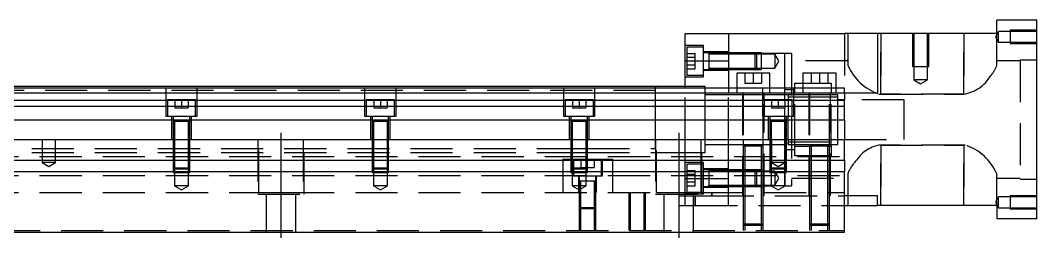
# Model space of a CAD drawing. Extents: x -20 to 921, y -287 to 102.
# Drawn here: x 451.4 to 758, y -234.8 to -168.8 of the extents above; entities that cross this region are included whole.
import ezdxf

# ---------------------------------------------------------------- set-up
doc = ezdxf.new("R2010")
doc.units = 0
doc.linetypes.add('CENTER', pattern=[50.8, 31.75, -6.35, 6.35, -6.35])
doc.linetypes.add('DASHED', pattern=[19.05, 12.7, -6.35])
doc.layers.get('0').update_dxf_attribs({"linetype": 'CONTINUOUS'})
doc.layers.add('CENTER', color=1, linetype='CENTER')

msp = doc.modelspace()

# ---------------------------------------------------------------- linework, layer by layer
at = {"color": 7, "linetype": 'CONTINUOUS'}
for p, q in [((746, -172.77), (746, -168.77)), ((758, -168.77), (746, -168.77)), ((758, -228.77), (758, -168.77)), ((652, -172.77), (665, -172.77)), ((652, -180.98658), (652, -172.77)), ((665, -172.77), (665, -189.27)), ((665, -172.77), (700, -172.77)), ((710, -172.77), (700, -172.77)), ((710, -172.77), (710, -190.77)), ((746, -172.77), (710, -172.77)), ((659.1, -178.592326), (659.1, -178.99233)), ((652, -180.98658), (665, -180.98658)), ((652, -189.27), (652, -180.98658)), ((659.1, -180.950286), (659.1, -181.234376)), ((677.5, -184.77), (667.5, -184.77)), ((667.5, -184.77), (667.5, -189.27)), ((677.5, -189.27), (677.5, -184.77)), ((697.5, -184.77), (687.5, -184.77)), ((687.5, -184.77), (687.5, -189.27)), ((697.5, -189.27), (697.5, -184.77)), ((643, -188.77), (424.5, -188.77)), ((700, -189.27), (424.5, -189.27)), ((643, -188.77), (642.995, -188.77)), ((643, -188.769994), (643, -189.27)), ((643, -188.770502), (643, -188.77)), ((652, -188.77), (643, -188.77)), ((643.005, -188.77), (643, -188.77)), ((643, -189.267168), (643, -188.770502)), ((700, -190.809608), (700, -189.27)), ((700, -190.809608), (424.5, -190.809608)), ((424.5, -192.930392), (700, -192.930392)), ((683, -191.269994), (683, -192.02)), ((710, -190.77), (700, -190.77)), ((700, -190.809608), (700, -192.930392)), ((700, -194.840532), (700, -192.930392)), ((700, -194.840532), (424.5, -194.840532)), ((700, -198.951934), (700, -194.840532)), ((700, -198.951934), (424.5, -198.951934)), ((700, -198.951934), (700, -204.77)), ((0, -204.77), (700, -204.77)), ((700, -211.07), (700, -204.77)), ((0, -211.07), (700, -211.07)), ((700, -211.07), (700, -214.47)), ((0, -214.47), (700, -214.47)), ((659.1, -213.947664), (659.1, -213.948522)), ((659.1, -213.948522), (659.1, -214.47)), ((670, -214.34767), (669.5, -214.34767)), ((700, -232.77), (700, -214.47)), ((659.1, -216.297638), (659.1, -216.57851)), ((659.1, -218.214666), (659.1, -218.947674)), ((669.5, -218.54767), (670, -218.54767)), ((710, -221.77), (700, -221.77)), ((710, -224.77), (710, -221.77)), ((700, -224.77), (710, -224.77)), ((746, -224.77), (710, -224.77)), ((746, -224.77), (746, -228.77)), ((758, -228.77), (746, -228.77)), ((0, -232.77), (700, -232.77))]:
    msp.add_line(p, q, dxfattribs=at)
at = {"color": 3, "linetype": 'DASHED'}
for p, q in [((700, -172.77), (700, -189.27)), ((701, -172.77), (701, -182.064836)), ((711, -191.084786), (711, -172.77)), ((711, -172.77), (711, -191.084786)), ((720.500006, -172.77), (720.500006, -182.77)), ((720.9, -172.77), (720.9, -182.77)), ((725.1, -182.77), (725.1, -172.77)), ((725.499994, -182.77), (725.499994, -172.77)), ((736, -172.77), (736, -191.084786)), ((736, -191.084786), (736, -172.77)), ((746.5, -172.12), (745.547372, -173.77)), ((745.547372, -173.77), (746.5, -175.42)), ((746, -182.064836), (746, -172.77)), ((746.5, -175.42), (746.5, -172.12)), ((750, -172.12), (746.5, -172.12)), ((750, -171.770006), (750, -175.769994)), ((758, -171.770006), (750, -171.770006)), ((758, -172.12), (750, -172.12)), ((657.5, -176.34233), (652, -176.34233)), ((652.5, -176.84233), (652.5, -181.09233)), ((657.5, -176.84233), (652.5, -176.84233)), ((657.5, -181.09233), (657.5, -176.34233)), ((746.5, -175.42), (750, -175.42)), ((750, -175.42), (758, -175.42)), ((750, -175.769994), (758, -175.769994)), ((652.5, -178.78293), (655, -178.78293)), ((652.5, -179.93763), (655, -179.93763)), ((655, -179.93763), (655, -178.78293)), ((655, -182.247032), (655, -179.93763)), ((665, -178.34233), (657.5, -178.34233)), ((659.105, -178.59233), (657.5, -178.59233)), ((664.99998, -178.59233), (659.095, -178.59233)), ((659.1, -178.59233), (659.1, -178.84978)), ((659.1, -178.849798), (659.1, -178.59233)), ((659.1, -178.84978), (659.1, -181.09233)), ((664.99998, -178.99233), (659.1, -178.99233)), ((673.1, -178.59233), (665, -178.59233)), ((673.100006, -178.592336), (665, -178.592336)), ((673.27767, -178.77), (665, -178.77)), ((673.5, -178.99233), (665, -178.99233)), ((673.1, -181.09233), (673.1, -178.59233)), ((673.5, -178.99233), (673.1, -178.59233)), ((675, -178.592336), (673.10002, -178.592336)), ((682, -178.77), (673.27767, -178.77)), ((673.5, -178.99233), (673.5, -181.09233)), ((675, -178.99233), (673.50002, -178.99233)), ((675, -183.592326), (675, -178.592336)), ((679, -178.99233), (675, -178.99233)), ((679, -178.99233), (679, -181.09233)), ((680.212436, -181.09233), (679, -178.99233)), ((682, -189.27), (682, -178.77)), ((684, -178.77), (682, -178.77)), ((684, -178.77), (684, -218.77)), ((753, -180.77), (753, -216.77)), ((758, -180.77), (753, -180.77)), ((652.5, -181.09233), (652.5, -185.34233)), ((652.5, -182.247032), (655, -182.247032)), ((652.5, -183.401732), (655, -183.401732)), ((655, -183.401732), (655, -182.247032)), ((657.5, -185.84233), (657.5, -181.09233)), ((657.5, -183.59233), (659.105, -183.59233)), ((657.5, -183.84233), (665, -183.84233)), ((659.095, -183.59233), (664.99998, -183.59233)), ((659.1, -181.09233), (659.1, -183.334932)), ((659.1, -183.19233), (664.99998, -183.19233)), ((659.1, -183.59233), (659.1, -183.334882)), ((659.1, -183.59233), (659.1, -183.334882)), ((659.1, -183.334932), (659.1, -183.59233)), ((659.1, -183.334932), (659.1, -183.59233)), ((665, -183.19233), (673.5, -183.19233)), ((665, -183.592326), (673.100006, -183.592326)), ((665, -183.59233), (673.1, -183.59233)), ((673.1, -183.59233), (673.1, -181.09233)), ((673.1, -183.59233), (673.5, -183.19233)), ((673.10002, -183.592326), (675, -183.592326)), ((673.5, -181.09233), (673.5, -183.19233)), ((673.50002, -183.19233), (675, -183.19233)), ((675, -183.19233), (679, -183.19233)), ((679, -181.09233), (679, -183.19233)), ((679, -183.19233), (680.212436, -181.09233)), ((701, -181.02), (684, -181.02)), ((701, -182.064836), (701.035982, -182.393974)), ((720.500006, -182.77), (725.499994, -182.77)), ((720.9, -182.77), (720.9, -186.77)), ((725.1, -186.77), (725.1, -182.77)), ((745.88061, -182.701352), (745.97186, -182.353354)), ((745.97186, -182.353354), (746, -182.064836)), ((753, -181.02), (746, -181.02)), ((652, -185.84233), (657.5, -185.84233)), ((652.5, -185.34233), (657.5, -185.34233)), ((670, -184.77), (670, -187.77)), ((672.5, -184.77), (672.5, -187.77)), ((675, -184.77), (675, -187.77)), ((690, -184.77), (690, -187.77)), ((692.5, -184.77), (692.5, -187.77)), ((695, -184.77), (695, -187.77)), ((725.1, -186.77), (720.9, -186.77)), ((720.9, -186.77), (723, -187.982436)), ((723, -187.982436), (725.1, -186.77)), ((643, -190.02), (424.5, -190.02)), ((495.25, -189.27), (495.25, -197.77)), ((504.75, -197.77), (504.75, -189.27)), ((555.25, -189.27), (555.25, -197.77)), ((564.75, -197.77), (564.75, -189.27)), ((615.25, -189.27), (615.25, -197.77)), ((624.75, -197.77), (624.75, -189.27)), ((643, -198.970066), (643, -189.267168)), ((658, -188.77), (652, -188.77)), ((652, -204.77), (652, -189.27)), ((658, -198.77), (658, -188.77)), ((658, -198.77), (658, -188.77)), ((665, -189.27), (665, -190.77)), ((667.5, -189.27), (667.5, -190.77)), ((670, -187.77), (672.5, -187.77)), ((672.5, -187.77), (675, -187.77)), ((675.25, -189.27), (675.25, -197.77)), ((677.5, -190.77), (677.5, -189.27)), ((682, -190.77), (682, -189.27)), ((685, -189.77), (682, -189.77)), ((684.75, -197.77), (684.75, -189.27)), ((685, -187.77), (687.5, -187.77)), ((685, -189.27), (685, -187.77)), ((685, -190.77), (685, -189.27)), ((687.5, -187.77), (690, -187.77)), ((687.5, -189.27), (687.5, -190.77)), ((690, -187.77), (692.5, -187.77)), ((692.5, -187.77), (695, -187.77)), ((695, -187.77), (696, -187.77)), ((696, -187.77), (696, -189.27)), ((696, -189.27), (696, -190.77)), ((697.5, -190.77), (697.5, -189.27)), ((504.25, -192.77), (495.75, -192.77)), ((495.75, -192.77), (495.75, -197.77)), ((498, -192.77), (498, -195.27)), ((500, -192.77), (500, -195.27)), ((502, -192.77), (502, -195.27)), ((504.25, -197.77), (504.25, -192.77)), ((564.25, -192.77), (555.75, -192.77)), ((555.75, -192.77), (555.75, -197.77)), ((558, -192.77), (558, -195.27)), ((560, -192.77), (560, -195.27)), ((562, -192.77), (562, -195.27)), ((564.25, -197.77), (564.25, -192.77)), ((624.25, -192.77), (615.75, -192.77)), ((615.75, -192.77), (615.75, -197.77)), ((618, -192.77), (618, -195.27)), ((620, -192.77), (620, -195.27)), ((622, -192.77), (622, -195.27)), ((624.25, -197.77), (624.25, -192.77)), ((665, -191.27), (658, -191.27)), ((665, -204.77), (665, -190.77)), ((700, -190.77), (665, -190.77)), ((669.5, -191.27), (665, -191.27)), ((669.25, -190.77), (669.25, -221.77)), ((669.5, -190.77), (669.5, -204.77)), ((675.5, -191.27), (669.5, -191.27)), ((675.5, -206.775), (675.5, -190.77)), ((682, -191.27), (675.5, -191.27)), ((675.75, -192.77), (675.75, -190.77)), ((684.25, -192.77), (675.75, -192.77)), ((675.75, -192.77), (675.75, -197.77)), ((678, -192.77), (678, -195.27)), ((680, -192.77), (680, -195.27)), ((682, -192.77), (682, -190.77)), ((683, -191.27), (682, -191.27)), ((682, -192.77), (682, -195.27)), ((683, -191.27), (682.995, -191.27)), ((683, -191.27), (683, -191.819038)), ((683.005, -191.27), (683, -191.27)), ((685, -191.27), (683, -191.27)), ((683, -191.819038), (683, -192.76884)), ((685, -192.02), (683, -192.02)), ((683, -192.76884), (683, -197.669728)), ((684.25, -197.77), (684.25, -192.77)), ((685, -206.77), (685, -190.77)), ((689.5, -191.27), (685, -191.27)), ((689.5, -192.02), (685, -192.02)), ((689.25, -190.77), (689.25, -221.77)), ((689.5, -190.77), (689.5, -206.775)), ((695.5, -191.27), (689.5, -191.27)), ((695.5, -192.02), (689.5, -192.02)), ((695.5, -206.775), (695.5, -190.77)), ((696, -191.27), (695.5, -191.27)), ((696, -192.02), (695.5, -192.02)), ((695.75, -221.77), (695.75, -190.77)), ((696, -206.77), (696, -190.77)), ((698, -191.27), (696, -191.27)), ((698, -192.02), (696, -192.02)), ((698, -198.77), (698, -191.27)), ((700, -192.77), (698, -192.77)), ((718, -192.77), (700, -192.77)), ((710.23753, -191.02447), (710.615848, -191.06942)), ((710.615848, -191.06942), (711, -191.084786)), ((736, -191.084786), (711, -191.084786)), ((711, -191.084786), (736, -191.084786)), ((718, -198.77), (718, -192.77)), ((498, -195.27), (500, -195.27)), ((500, -195.27), (502, -195.27)), ((558, -195.27), (560, -195.27)), ((560, -195.27), (562, -195.27)), ((618, -195.27), (620, -195.27)), ((620, -195.27), (622, -195.27)), ((678, -195.27), (680, -195.27)), ((680, -195.27), (682, -195.27)), ((682, -198.77), (682, -195.27)), ((495.25, -197.77), (504.75, -197.77)), ((497, -197.77), (497, -204.77)), ((497.5, -197.77), (497.5, -199.37)), ((502.5, -199.37), (502.5, -197.77)), ((503, -204.77), (503, -197.77)), ((555.25, -197.77), (564.75, -197.77)), ((557, -197.77), (557, -204.77)), ((557.5, -197.77), (557.5, -199.37)), ((562.5, -199.37), (562.5, -197.77)), ((563, -204.77), (563, -197.77)), ((615.25, -197.77), (624.75, -197.77)), ((617, -197.77), (617, -204.77)), ((617.5, -197.77), (617.5, -199.37)), ((622.5, -199.37), (622.5, -197.77)), ((623, -204.77), (623, -197.77)), ((643, -207.52), (643, -198.970066)), ((658, -208.77), (658, -198.77)), ((658, -208.77), (658, -198.77)), ((675.25, -197.77), (684.75, -197.77)), ((675.75, -221.77), (675.75, -197.77)), ((677, -197.77), (677, -204.77)), ((677.5, -197.77), (677.5, -199.37)), ((682, -204.77), (682, -198.77)), ((682.5, -199.37), (682.5, -197.77)), ((683, -204.77), (683, -197.77)), ((698, -206.27), (698, -198.77)), ((718, -204.77), (718, -198.77)), ((497.5, -199.365), (497.5, -199.37)), ((497.5, -199.37), (497.757448, -199.37)), ((497.757468, -199.37), (497.5, -199.37)), ((497.5, -199.37), (497.5, -199.375)), ((497.5, -199.37), (497.5, -204.76998)), ((502.242552, -199.37), (497.757468, -199.37)), ((497.9, -199.37), (497.9, -204.76998)), ((502.1, -204.76998), (502.1, -199.37)), ((502.5, -199.37), (502.242552, -199.37)), ((502.242602, -199.37), (502.5, -199.37)), ((502.5, -199.37), (502.5, -199.365)), ((502.5, -199.375), (502.5, -199.37)), ((502.5, -204.76998), (502.5, -199.37)), ((557.5, -199.365), (557.5, -199.37)), ((557.5, -199.37), (557.757448, -199.37)), ((557.757468, -199.37), (557.5, -199.37)), ((557.5, -199.37), (557.5, -199.375)), ((557.5, -199.37), (557.5, -204.76998)), ((562.242552, -199.37), (557.757468, -199.37)), ((557.9, -199.37), (557.9, -204.76998)), ((562.1, -204.76998), (562.1, -199.37)), ((562.5, -199.37), (562.242552, -199.37)), ((562.242602, -199.37), (562.5, -199.37)), ((562.5, -199.37), (562.5, -199.365)), ((562.5, -199.375), (562.5, -199.37)), ((562.5, -204.76998), (562.5, -199.37)), ((617.5, -199.365), (617.5, -199.37)), ((617.757468, -199.37), (617.5, -199.37)), ((617.5, -199.37), (617.5, -204.76998)), ((617.5, -199.37), (617.5, -199.375)), ((622.242552, -199.37), (617.757468, -199.37)), ((617.9, -199.37), (617.9, -204.76998)), ((622.1, -204.76998), (622.1, -199.37)), ((622.5, -199.37), (622.242552, -199.37)), ((622.5, -199.37), (622.5, -199.365)), ((622.5, -204.76998), (622.5, -199.37)), ((622.5, -199.375), (622.5, -199.37)), ((677.5, -199.365), (677.5, -199.37)), ((677.5, -199.37), (677.757448, -199.37)), ((677.757468, -199.37), (677.5, -199.37)), ((677.5, -199.37), (677.5, -199.375)), ((677.5, -199.37), (677.5, -204.76998)), ((682.242552, -199.37), (677.757468, -199.37)), ((677.9, -199.37), (677.9, -204.76998)), ((682.1, -204.76998), (682.1, -199.37)), ((682.5, -199.37), (682.242552, -199.37)), ((682.242602, -199.37), (682.5, -199.37)), ((682.5, -199.37), (682.5, -199.365)), ((682.5, -199.375), (682.5, -199.37)), ((682.5, -204.76998), (682.5, -199.37)), ((458, -204.77), (458, -211.77)), ((462, -211.77), (462, -204.77)), ((497.5, -204.77), (497.5, -211.07)), ((497.500006, -204.77), (497.500006, -211.07)), ((497.9, -204.77), (497.9, -211.07)), ((502.1, -211.07), (502.1, -204.77)), ((502.499994, -211.07), (502.499994, -204.77)), ((502.5, -211.07), (502.5, -204.77)), ((523, -204.77), (523, -221.27)), ((523.291796, -220.77), (523.291796, -204.77)), ((536.708204, -204.77), (536.708204, -220.77)), ((537, -221.27), (537, -204.77)), ((557.5, -204.77), (557.5, -211.07)), ((557.500006, -204.77), (557.500006, -211.07)), ((557.9, -204.77), (557.9, -211.07)), ((562.1, -211.07), (562.1, -204.77)), ((562.499994, -211.07), (562.499994, -204.77)), ((562.5, -211.07), (562.5, -204.77)), ((617.5, -204.77), (617.5, -211.07)), ((617.500006, -204.77), (617.500006, -211.07)), ((617.9, -204.77), (617.9, -211.07)), ((622.1, -211.07), (622.1, -204.77)), ((622.499994, -211.07), (622.499994, -204.77)), ((622.5, -211.07), (622.5, -204.77)), ((643, -204.77), (643, -221.27)), ((643.291796, -220.77), (643.291796, -204.77)), ((652, -211.07), (652, -204.77)), ((656.708204, -204.77), (656.708204, -220.77)), ((657, -221.27), (657, -204.77)), ((665, -211.07), (665, -204.77)), ((669.5, -204.77), (669.5, -206.77)), ((677.5, -204.77), (677.5, -211.07)), ((677.500006, -204.77), (677.500006, -211.07)), ((677.9, -204.77), (677.9, -211.07)), ((678, -204.77), (678, -211.77)), ((682, -211.77), (682, -204.77)), ((682.1, -211.07), (682.1, -204.77)), ((682.499994, -211.07), (682.499994, -204.77)), ((682.5, -211.07), (682.5, -204.77)), ((683, -204.871716), (683, -205.721128)), ((700, -204.77), (718, -204.77)), ((416.708204, -207.52), (617.5, -207.52)), ((497.5, -207.52), (497.9, -207.52)), ((497.9, -207.52), (502.1, -207.52)), ((502.1, -207.52), (502.5, -207.52)), ((557.5, -207.52), (557.9, -207.52)), ((557.9, -207.52), (562.1, -207.52)), ((562.1, -207.52), (562.5, -207.52)), ((617.5, -207.52), (617.9, -207.52)), ((617.9, -207.52), (622.1, -207.52)), ((622.1, -207.52), (622.5, -207.52)), ((622.5, -207.52), (643, -207.52)), ((658, -206.27), (665, -206.27)), ((665, -206.27), (669.5, -206.27)), ((669.5, -206.27), (683.005, -206.27)), ((669.5, -206.765), (669.5, -206.77)), ((669.849602, -206.77), (669.5, -206.77)), ((669.5, -206.77), (669.5, -211.07)), ((669.5, -206.77), (669.5, -206.775)), ((675.15035, -206.77), (669.849602, -206.77)), ((670, -206.77), (670, -211.07)), ((675, -214.47), (675, -206.77)), ((675.5, -206.77), (675.15035, -206.77)), ((675.5, -214.47), (675.5, -206.765)), ((682, -207.77), (685, -207.77)), ((682.995, -206.27), (696, -206.27)), ((683, -205.52), (698, -205.52)), ((683, -206.27), (683, -205.720962)), ((683, -205.721128), (683, -206.27)), ((683.005, -206.27), (696, -206.27)), ((685, -206.77), (689.39999, -206.77)), ((685, -209.77), (685, -206.77)), ((689.39999, -206.77), (689.499994, -206.77)), ((689.5, -206.765), (689.5, -214.47)), ((689.5, -206.77), (689.84965, -206.77)), ((689.849602, -206.77), (689.5, -206.77)), ((695.15035, -206.77), (689.849602, -206.77)), ((690, -206.77), (690, -214.47)), ((695, -214.47), (695, -206.77)), ((695.150204, -206.77), (695.5, -206.77)), ((695.5, -206.77), (695.15035, -206.77)), ((695.5, -214.47), (695.5, -206.765)), ((695.500006, -206.77), (695.60001, -206.77)), ((695.60001, -206.77), (696, -206.77)), ((696, -206.27), (698, -206.27)), ((696, -206.77), (696, -209.77)), ((711, -206.455214), (736, -206.455214)), ((736, -206.455214), (711, -206.455214)), ((711, -224.77), (711, -206.455214)), ((711, -206.455214), (711, -224.77)), ((736, -206.455214), (736, -224.77)), ((736, -224.77), (736, -206.455214)), ((736.383512, -206.470578), (736, -206.455214)), ((0, -209.92), (700, -209.92)), ((416.708204, -208.77), (617.5, -208.77)), ((497.5, -208.77), (497.9, -208.77)), ((497.5, -211.07), (497.5, -213.37)), ((497.500006, -211.07), (497.500006, -213.370006)), ((497.9, -208.77), (502.1, -208.77)), ((497.9, -211.07), (497.9, -213.77)), ((502.1, -208.77), (502.5, -208.77)), ((502.1, -213.77), (502.1, -211.07)), ((502.499994, -213.370006), (502.499994, -211.07)), ((502.5, -213.37), (502.5, -211.07)), ((557.5, -208.77), (557.9, -208.77)), ((557.5, -211.07), (557.5, -213.37)), ((557.500006, -211.07), (557.500006, -213.370006)), ((557.9, -208.77), (562.1, -208.77)), ((557.9, -211.07), (557.9, -213.77)), ((562.1, -208.77), (562.5, -208.77)), ((562.1, -213.77), (562.1, -211.07)), ((562.499994, -213.370006), (562.499994, -211.07)), ((562.5, -213.37), (562.5, -211.07)), ((615, -210.77), (617.5, -210.77)), ((615, -210.77), (615, -211.07)), ((615, -211.07), (615, -214.47)), ((617.5, -208.77), (617.9, -208.77)), ((617.5, -210.77), (617.9, -210.77)), ((617.5, -211.07), (617.5, -213.37)), ((617.500006, -211.07), (617.500006, -213.370006)), ((617.9, -208.77), (622.1, -208.77)), ((617.9, -210.77), (622.1, -210.77)), ((617.9, -211.07), (617.9, -213.77)), ((618, -210.77), (618, -215.77)), ((618.25, -210.77), (618.25, -211.07)), ((618.25, -211.07), (618.25, -213.77)), ((620.5, -210.77), (620.5, -213.27)), ((622.1, -208.77), (622.5, -208.77)), ((622.1, -210.77), (622.5, -210.77)), ((622.1, -213.77), (622.1, -211.07)), ((622.499994, -213.370006), (622.499994, -211.07)), ((622.5, -208.77), (643.005, -208.77)), ((622.5, -210.77), (630, -210.77)), ((622.5, -213.37), (622.5, -211.07)), ((624.5, -210.77), (624.5, -213.27)), ((626.75, -211.07), (626.75, -210.77)), ((626.75, -214.47), (626.75, -211.07)), ((627, -215.77), (627, -210.77)), ((630, -210.77), (630, -211.07)), ((630, -211.07), (630, -214.47)), ((642.995, -208.77), (643.291796, -208.77)), ((643.291796, -208.77), (652, -208.77)), ((652, -208.77), (658, -208.77)), ((652, -214.47), (652, -211.07)), ((656.708204, -211.07), (656.708204, -214.47)), ((665, -214.47), (665, -211.07)), ((669.5, -211.07), (669.5, -214.47)), ((670, -211.07), (670, -214.47)), ((677.5, -211.07), (677.5, -213.37)), ((677.500006, -211.07), (677.500006, -213.370006)), ((677.9, -211.07), (677.9, -213.77)), ((682.1, -213.77), (682.1, -211.07)), ((682.499994, -213.370006), (682.499994, -211.07)), ((682.5, -213.37), (682.5, -211.07)), ((696, -209.77), (685, -209.77)), ((462, -211.77), (458, -211.77)), ((458, -211.77), (460, -212.9247)), ((460, -212.9247), (462, -211.77)), ((497.5, -213.37), (502.5, -213.37)), ((497.5, -213.37), (497.9, -213.77)), ((497.500006, -213.37002), (497.500006, -214.47)), ((497.500006, -214.47), (497.500006, -214.77)), ((502.1, -213.77), (497.9, -213.77)), ((497.9, -213.77002), (497.9, -214.77)), ((502.1, -213.77), (502.5, -213.37)), ((502.1, -214.77), (502.1, -213.77002)), ((502.499994, -214.47), (502.499994, -213.37002)), ((502.499994, -214.77), (502.499994, -214.47)), ((557.5, -213.37), (562.5, -213.37)), ((557.5, -213.37), (557.9, -213.77)), ((557.500006, -213.37002), (557.500006, -214.47)), ((557.500006, -214.47), (557.500006, -214.77)), ((562.1, -213.77), (557.9, -213.77)), ((557.9, -213.77002), (557.9, -214.77)), ((562.1, -213.77), (562.5, -213.37)), ((562.1, -214.77), (562.1, -213.77002)), ((562.499994, -214.47), (562.499994, -213.37002)), ((562.499994, -214.77), (562.499994, -214.47)), ((615, -214.47), (615, -220.77)), ((617.5, -213.37), (622.5, -213.37)), ((617.5, -213.37), (617.9, -213.77)), ((617.500006, -213.37002), (617.500006, -214.47)), ((617.500006, -214.47), (617.500006, -214.77)), ((622.1, -213.77), (617.9, -213.77)), ((617.9, -213.77002), (617.9, -214.77)), ((618.25, -213.77), (618.25, -214.47)), ((618.25, -214.47), (618.25, -214.77)), ((620.5, -213.27), (622.5, -213.27)), ((622.1, -213.77), (622.5, -213.37)), ((622.1, -214.77), (622.1, -213.77002)), ((622.499994, -214.47), (622.499994, -213.37002)), ((622.499994, -214.77), (622.499994, -214.47)), ((622.5, -213.27), (624.5, -213.27)), ((626.75, -215.77), (626.75, -214.47)), ((630, -214.47), (630, -220.77)), ((657.5, -211.69767), (652, -211.69767)), ((652, -216.55342), (652, -214.47)), ((652.5, -212.19767), (652.5, -214.47)), ((657.5, -212.19767), (652.5, -212.19767)), ((652.5, -214.138268), (655, -214.138268)), ((652.5, -214.47), (652.5, -216.44767)), ((655, -215.292968), (655, -214.138268)), ((656.708204, -214.47), (656.708204, -220.77)), ((657.5, -216.44767), (657.5, -211.69767)), ((665, -213.69767), (657.5, -213.69767)), ((659.105, -213.94767), (657.5, -213.94767)), ((664.99998, -213.94767), (659.095, -213.94767)), ((659.1, -213.94767), (659.1, -214.205118)), ((659.1, -214.205136), (659.1, -213.94767)), ((659.1, -214.205118), (659.1, -214.469906)), ((664.99998, -214.34767), (659.1, -214.34767)), ((659.1, -214.469906), (659.1, -216.44767)), ((669.5, -213.94767), (665, -213.94767)), ((669.5, -213.947674), (665, -213.947674)), ((669.5, -214.34767), (665, -214.34767)), ((665, -221.77), (665, -214.47)), ((670, -213.94767), (669.5, -213.94767)), ((670, -213.947674), (669.5, -213.947674)), ((669.5, -214.47), (669.5, -221.76998)), ((673.1, -213.94767), (670, -213.94767)), ((673.100006, -213.947674), (670, -213.947674)), ((673.5, -214.34767), (670, -214.34767)), ((670, -214.47), (670, -221.76998)), ((673.1, -214.47), (673.1, -213.94767)), ((673.5, -214.34767), (673.1, -213.94767)), ((673.1, -216.44767), (673.1, -214.47)), ((675, -213.947674), (673.10002, -213.947674)), ((673.5, -214.34767), (673.5, -214.47)), ((673.5, -214.47), (673.5, -216.44767)), ((675, -214.34767), (673.50002, -214.34767)), ((679, -214.34767), (675, -214.34767)), ((675, -221.76998), (675, -214.47)), ((675.5, -221.76998), (675.5, -214.47)), ((677.5, -213.37), (682.5, -213.37)), ((677.5, -213.37), (677.9, -213.77)), ((677.500006, -213.37002), (677.500006, -214.47)), ((677.500006, -214.47), (677.500006, -214.77)), ((682.1, -213.77), (677.9, -213.77)), ((677.9, -213.77002), (677.9, -214.77)), ((682, -211.77), (678, -211.77)), ((678, -211.77), (680, -212.9247)), ((679, -214.34767), (679, -216.44767)), ((680.212436, -216.44767), (679, -214.34767)), ((680, -212.9247), (682, -211.77)), ((682, -213.77), (682, -211.77)), ((682, -214.47), (682, -213.77)), ((682, -214.77), (682, -214.47)), ((682.1, -213.77), (682.5, -213.37)), ((682.1, -214.77), (682.1, -213.77002)), ((682.499994, -214.47), (682.499994, -213.37002)), ((682.499994, -214.77), (682.499994, -214.47)), ((689.5, -214.47), (689.5, -221.76998)), ((690, -214.47), (690, -221.76998)), ((695, -221.76998), (695, -214.47)), ((695.5, -221.76998), (695.5, -214.47)), ((0, -215.62), (700, -215.62)), ((497.500006, -214.77), (502.499994, -214.77)), ((497.9, -214.77), (497.9, -218.77)), ((502.1, -218.77), (502.1, -214.77)), ((557.500006, -214.77), (562.499994, -214.77)), ((557.9, -214.77), (557.9, -218.77)), ((562.1, -218.77), (562.1, -214.77)), ((617.500006, -214.77), (622.499994, -214.77)), ((617.9, -214.77), (617.9, -218.77)), ((618, -215.77), (627, -215.77)), ((618.25, -214.77), (618.25, -215.77)), ((619.75, -215.77), (619.75, -220.77)), ((620, -215.77), (620, -217.37)), ((620, -217.365), (620, -217.37)), ((620, -217.37), (620.257448, -217.37)), ((620.257468, -217.37), (620, -217.37)), ((620, -217.37), (620, -220.76998)), ((620, -217.37), (620, -217.375)), ((624.742552, -217.37), (620.257468, -217.37)), ((620.4, -217.37), (620.4, -220.76998)), ((622.1, -218.77), (622.1, -214.77)), ((624.6, -220.76998), (624.6, -217.37)), ((625, -217.37), (624.742552, -217.37)), ((624.742602, -217.37), (625, -217.37)), ((625, -217.37), (625, -215.77)), ((625, -217.37), (625, -217.365)), ((625, -220.76998), (625, -217.37)), ((625, -217.375), (625, -217.37)), ((625.25, -220.77), (625.25, -215.77)), ((652, -216.55342), (656.708204, -216.55342)), ((652, -220.77), (652, -216.55342)), ((652.5, -215.292968), (655, -215.292968)), ((652.5, -216.44767), (652.5, -220.69767)), ((652.5, -217.60237), (655, -217.60237)), ((655, -217.60237), (655, -215.292968)), ((655, -218.75707), (655, -217.60237)), ((656.708204, -216.55342), (665, -216.55342)), ((657.5, -221.19767), (657.5, -216.44767)), ((659.1, -216.44767), (659.1, -218.214664)), ((673.1, -218.94767), (673.1, -216.44767)), ((673.5, -216.44767), (673.5, -218.54767)), ((677.500006, -214.77), (682.499994, -214.77)), ((677.9, -214.77), (677.9, -218.77)), ((679, -216.44767), (679, -218.54767)), ((679, -218.54767), (680.212436, -216.44767)), ((682, -218.77), (682, -214.77)), ((682.1, -218.77), (682.1, -214.77)), ((684, -216.52), (701, -216.52)), ((701.02814, -215.186646), (701, -215.475164)), ((701, -215.475164), (701, -224.77)), ((701.119076, -214.839652), (701.02814, -215.186646)), ((746, -215.475164), (745.96376, -215.145044)), ((746, -224.77), (746, -215.475164)), ((746, -216.52), (753, -216.52)), ((753, -216.77), (758, -216.77)), ((502.1, -218.77), (497.9, -218.77)), ((497.9, -218.77), (500, -219.982436)), ((500, -219.982436), (502.1, -218.77)), ((562.1, -218.77), (557.9, -218.77)), ((557.9, -218.77), (560, -219.982436)), ((560, -219.982436), (562.1, -218.77)), ((622.1, -218.77), (617.9, -218.77)), ((617.9, -218.77), (620, -219.982436)), ((620, -219.982436), (622.1, -218.77)), ((652.5, -218.75707), (655, -218.75707)), ((652.5, -220.69767), (657.5, -220.69767)), ((657.5, -218.94767), (659.105, -218.94767)), ((657.5, -219.19767), (665, -219.19767)), ((659.095, -218.94767), (664.99998, -218.94767)), ((659.1, -218.214664), (659.1, -218.690272)), ((659.1, -218.54767), (664.99998, -218.54767)), ((659.1, -218.94767), (659.1, -218.69022)), ((659.1, -218.690272), (659.1, -218.94767)), ((665, -218.54767), (669.5, -218.54767)), ((665, -218.77), (669.5, -218.77)), ((665, -218.947664), (669.5, -218.947664)), ((665, -218.94767), (669.5, -218.94767)), ((669.5, -218.77), (670, -218.77)), ((669.5, -218.947664), (670, -218.947664)), ((669.5, -218.94767), (670, -218.94767)), ((670, -218.54767), (673.5, -218.54767)), ((670, -218.77), (673.27767, -218.77)), ((670, -218.947664), (673.100006, -218.947664)), ((670, -218.94767), (673.1, -218.94767)), ((673.1, -218.94767), (673.5, -218.54767)), ((673.10002, -218.947664), (675, -218.947664)), ((673.27767, -218.77), (675, -218.77)), ((673.50002, -218.54767), (675, -218.54767)), ((675, -218.54767), (679, -218.54767)), ((675, -218.77), (675.5, -218.77)), ((675.5, -218.77), (677.9, -218.77)), ((682.1, -218.77), (677.9, -218.77)), ((677.9, -218.77), (680, -219.982436)), ((680, -219.982436), (682.1, -218.77)), ((682.1, -218.77), (684, -218.77)), ((0, -220.77), (643.291796, -220.77)), ((523, -221.27), (537, -221.27)), ((523.291796, -220.77), (536.708204, -220.77)), ((525.5, -221.27), (525.5, -232.77)), ((534.5, -232.77), (534.5, -221.27)), ((620, -220.77), (620, -225.37)), ((620.000006, -220.77), (620.000006, -225.370006)), ((620.4, -220.77), (620.4, -225.77)), ((624.6, -225.77), (624.6, -220.77)), ((624.999994, -225.370006), (624.999994, -220.77)), ((625, -225.37), (625, -220.77)), ((635.000006, -220.77), (635.000006, -232.27)), ((635.4, -220.77), (635.4, -232.27)), ((639.6, -232.27), (639.6, -220.77)), ((639.999994, -232.27), (639.999994, -220.77)), ((643, -221.27), (657, -221.27)), ((643.291796, -220.77), (656.708204, -220.77)), ((643.291796, -220.77), (656.708204, -220.77)), ((645.5, -221.27), (645.5, -232.77)), ((650, -220.77), (650, -221.77)), ((650, -221.77), (660, -221.77)), ((650, -221.77), (650, -224.77)), ((652, -224.77), (652, -220.77)), ((652, -221.19767), (657.5, -221.19767)), ((654.5, -232.77), (654.5, -221.27)), ((655, -224.77), (655, -221.77)), ((655, -221.77), (655, -224.77)), ((656.708204, -220.77), (700, -220.77)), ((660, -221.77), (660, -220.77)), ((660, -220.77), (660, -221.77)), ((660, -221.77), (700, -221.77)), ((665, -224.77), (665, -221.77)), ((669.5, -221.77), (669.5, -230.27)), ((669.500006, -221.77), (669.500006, -230.270006)), ((670, -221.77), (670, -230.77)), ((675, -230.77), (675, -221.77)), ((675.499994, -230.270006), (675.499994, -221.77)), ((675.5, -230.27), (675.5, -221.77)), ((689.5, -221.77), (689.5, -230.27)), ((689.500006, -221.77), (689.500006, -230.270006)), ((690, -221.77), (690, -230.77)), ((695, -230.77), (695, -221.77)), ((695.499994, -230.270006), (695.499994, -221.77)), ((695.5, -230.27), (695.5, -221.77)), ((746.5, -222.12), (745.547372, -223.77)), ((745.547372, -223.77), (746.5, -225.42)), ((746.5, -225.42), (746.5, -222.12)), ((750, -222.12), (746.5, -222.12)), ((750, -221.770006), (750, -225.769994)), ((758, -221.770006), (750, -221.770006)), ((758, -222.12), (750, -222.12)), ((620, -225.37), (625, -225.37)), ((620, -225.37), (620.4, -225.77)), ((620.000006, -225.37002), (620.000006, -232.27)), ((624.6, -225.77), (620.4, -225.77)), ((620.4, -225.77002), (620.4, -232.27)), ((624.6, -225.77), (625, -225.37)), ((624.6, -232.27), (624.6, -225.77002)), ((624.999994, -232.27), (624.999994, -225.37002)), ((650, -224.77), (655, -224.77)), ((655, -224.77), (700, -224.77)), ((746.5, -225.42), (750, -225.42)), ((750, -225.42), (758, -225.42)), ((750, -225.769994), (758, -225.769994)), ((6.499992, -232.27), (700, -232.27)), ((669.5, -230.27), (675.5, -230.27)), ((669.5, -230.27), (670, -230.77)), ((669.500006, -230.27002), (669.500006, -232.27)), ((675, -230.77), (670, -230.77)), ((670, -230.77002), (670, -232.27)), ((675, -230.77), (675.5, -230.27)), ((675, -232.27), (675, -230.77002)), ((675.499994, -232.27), (675.499994, -230.27002)), ((689.5, -230.27), (695.5, -230.27)), ((689.5, -230.27), (690, -230.77)), ((689.500006, -230.27002), (689.500006, -232.27)), ((695, -230.77), (690, -230.77)), ((690, -230.77002), (690, -232.27)), ((695, -230.77), (695.5, -230.27)), ((695, -232.27), (695, -230.77002)), ((695.499994, -232.27), (695.499994, -230.27002))]:
    msp.add_line(p, q, dxfattribs=at)
for centre, radius, start, end in [((715.921098, -175.744398), 16.302869, 204.07158077, 249.59683678), ((736.069588, -178.605924), 10.631495, 318.58195956, 337.34281196), ((734.143494, -179.681852), 11.553074, 279.24716167, 328.95924249), ((712.109519, -216.293125), 9.900279, 96.43462492, 147.2861536), ((731.593646, -221.388138), 15.667687, 23.48252767, 72.19873987), ((712.817154, -219.969256), 12.773326, 135.03444464, 156.32256147)]:
    msp.add_arc(centre, radius, start, end, dxfattribs=at)
at = {"layer": 'CENTER', "color": 1, "linetype": 'CENTER'}
for p, q in [((530, -202.77), (530, -234.77)), ((650, -202.77), (650, -234.77))]:
    msp.add_line(p, q, dxfattribs=at)

doc.saveas('drawing.dxf')
